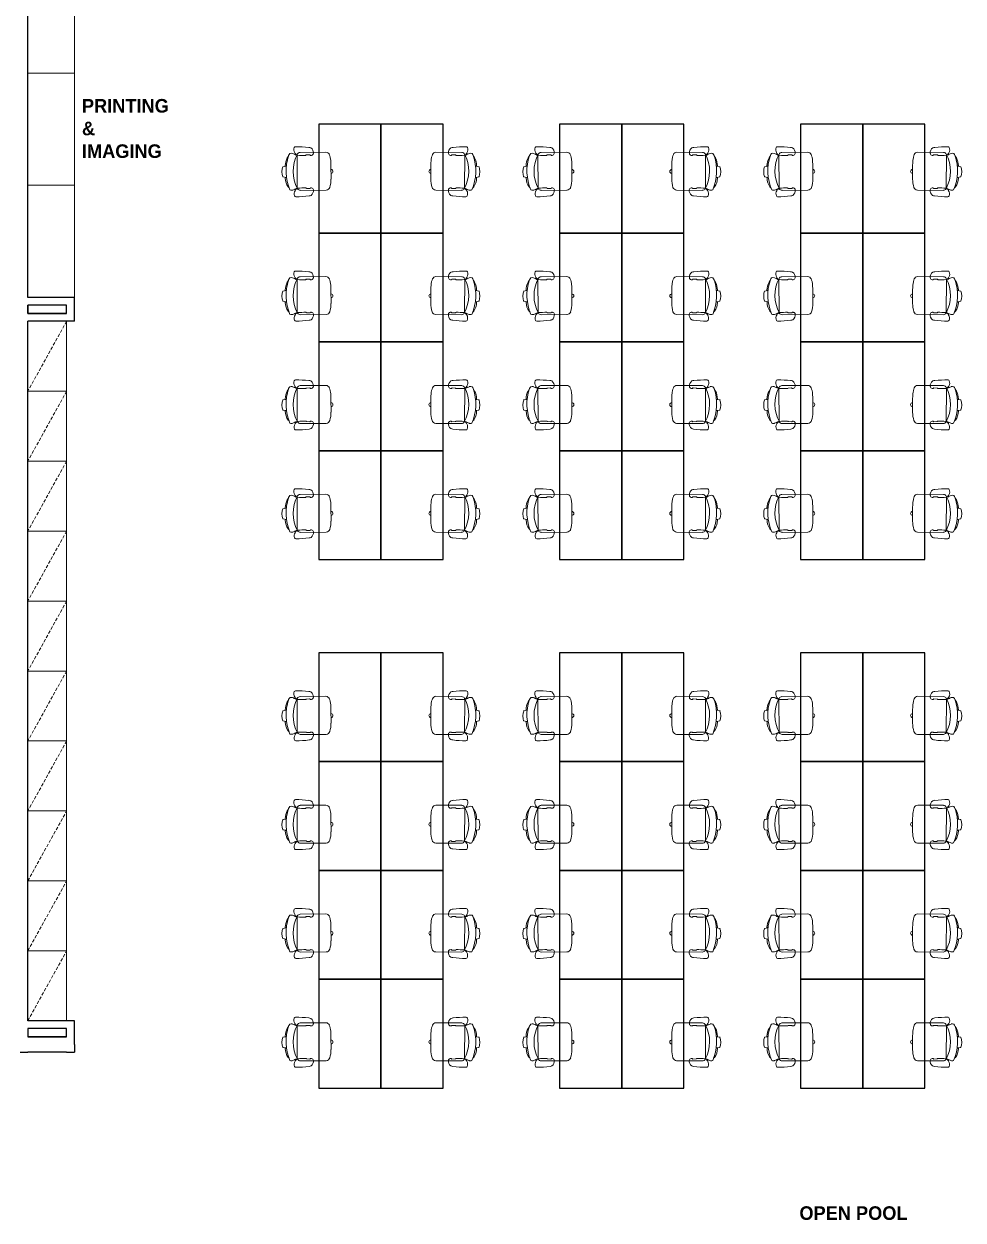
# Model space of a CAD drawing. Header units: inches. Extents: x 482566 to 494966, y -26460 to -22226.
# Drawn here: x 486890 to 487434, y -25089 to -24397 of the extents above; entities that cross this region are included whole.
import ezdxf

# ---------------------------------------------------------------- set-up
doc = ezdxf.new("R2010")
doc.units = ezdxf.units.IN
doc.header["$LTSCALE"] = 15
doc.header["$MEASUREMENT"] = 0
doc.linetypes.add('HIDDEN2', pattern=[0.1875, 0.125, -0.0625])
for name, color, linetype in [('_new', 212, 'Continuous'), ('I-FURN', 4, 'Continuous'), ('I-WALL-IN', 3, 'Continuous')]:
    doc.layers.add(name, color=color, linetype=linetype)
doc.layers.add('A-furniture', color=50, linetype='Continuous', lineweight=9)
doc.layers.add('I-ANNO-TEXT', color=7, linetype='Continuous', lineweight=18)
doc.styles.add('MICRO', font='')
doc.styles.get('MICRO').set_extended_font_data('MicrogrammaSSi', bold=True)

# ---------------------------------------------------------------- blocks, each defined once
blk = doc.blocks.new('A$C6A0E07C9')
at = {"layer": 'A-furniture'}
for p, q in [((-0.269, 0.177), (-0.266, 0.205)), ((-0.214, 0.272), (0.118, 0.288)), ((-0.012, 0.242), (-0.025, 0.242)), ((-0.011, 0.243), (-0.012, 0.242)), ((-0.008, 0.248), (-0.011, 0.243)), ((-0.011, 0.243), (-0.011, 0.243)), ((0.038, 0.251), (-0.003, 0.25)), ((0.042, 0.251), (0.045, 0.247)), ((0.045, 0.247), (0.046, 0.246)), ((0.046, 0.246), (0.048, 0.245)), ((0.048, 0.245), (0.048, 0.245)), ((0.159, 0.25), (0.179, -0.167)), ((-0.291, 0.02), (-0.289, 0.029)), ((-0.288, 0.01), (-0.291, 0.02)), ((-0.289, 0.029), (-0.284, 0.038)), ((-0.282, 0.002), (-0.288, 0.01)), ((-0.284, 0.038), (-0.276, 0.044)), ((-0.274, -0.003), (-0.282, 0.002)), ((-0.276, 0.044), (-0.267, 0.046)), ((0.315, 0.121), (0.306, 0.12)), ((0.313, 0.121), (0.347, 0.116)), ((0.315, 0.152), (0.319, 0.129)), ((0.351, 0.113), (0.36, 0.088)), ((0.364, 0.015), (0.358, -0.011)), ((0.36, 0.088), (0.366, 0.051)), ((0.366, 0.051), (0.364, 0.015)), ((-0.264, -0.004), (-0.274, -0.003)), ((0.296, -0.147), (0.284, -0.159)), ((0.311, -0.022), (0.322, -0.023)), ((0.32, -0.023), (0.355, -0.015)), ((0.355, -0.015), (0.356, -0.013)), ((0.356, -0.013), (0.358, -0.011)), ((-0.189, -0.217), (0.143, -0.2)), ((0.009, -0.176), (-0.004, -0.177)), ((0.009, -0.176), (0.009, -0.176)), ((0.01, -0.176), (0.009, -0.176)), ((0.013, -0.182), (0.01, -0.176)), ((0.059, -0.18), (0.018, -0.183)), ((0.063, -0.179), (0.066, -0.175)), ((0.066, -0.175), (0.067, -0.174)), ((0.067, -0.174), (0.069, -0.173)), ((0.069, -0.173), (0.069, -0.173))]:
    blk.add_line(p, q, dxfattribs=at)
for centre, radius, start, end in [((0.027, 0.278), 0.0792, 129.4999, 189.1152), ((0.007, 0.283), 0.0635, 94.0792, 117.5938), ((0.224, -0.892), 1.257, 92.3594, 100.1757), ((0.172, 0.345), 0.0192, 28.1256, 89.2436), ((0.121, 0.323), 0.0749, 330.3794, 24.513), ((0.182, 0.142), 0.452, 175.5289, 182.0991), ((0.594, -0.035), 0.893, 162.1203, 164.4323), ((-0.21, 0.223), 0.0487, 94.526, 161.0109), ((-0.022, 0.271), 0.0292, 192.0047, 264.4409), ((-0.004, 0.244), 0.00623, 84.8455, 131.3174), ((0.037, 0.241), 0.0101, 64.5281, 88.6391), ((0.001, 1.553), 1.309, 272.0899, 276.676), ((0.117, 0.241), 0.0463, 34.0902, 88.4441), ((0.149, 0.274), 0.0211, 279.8693, 313.3434), ((-0.249, 0.025), 0.471, 334.5973, 30.9732), ((0.17, 0.245), 0.0129, 130.1366, 158.0173), ((0.187, 0.181), 0.0779, 100.0525, 108.2672), ((0.108, 0.326), 0.0879, 309.6726, 333.0223), ((-1.125, 2.793), 2.849, 297.1157, 298.0695), ((-0.92, -0.013), 1.143, 14.0931, 15.0056), ((0.234, 0.223), 0.0597, 72.5282, 107.7011), ((0.195, 0.222), 0.0806, 25.5198, 45.5387), ((-0.301, 0.026), 0.614, 339.6108, 22.0467), ((0.128, 0.125), 0.189, 8.0925, 40.8276), ((72.219, 3.627), 72.574, 182.76527, 182.92488), ((0.31, 0.129), 0.0088, 301.088, 3.1667), ((0.347, 0.111), 0.00513, 22.8184, 91.0076), ((0.081, -0.062), 0.341, 182.481, 200.7553), ((0.116, -0.038), 0.211, 328.6962, 1.8079), ((0.318, -0.031), 0.00903, 2.1237, 63.3709), ((-0.186, -0.16), 0.0572, 202.8821, 266.1169), ((0.052, -0.207), 0.0792, 176.5782, 236.1936), ((0.002, -0.206), 0.0292, 101.2525, 173.6887), ((0.031, -0.214), 0.0635, 248.0997, 271.6142), ((0.017, -0.177), 0.00623, 234.376, 280.848), ((0.131, 0.976), 1.257, 265.5178, 273.334), ((0.058, -0.17), 0.0101, 277.0543, 301.1654), ((0.152, -1.479), 1.309, 89.0174, 93.6036), ((0.138, -0.155), 0.0449, 276.7939, 330.1521), ((0.172, -0.191), 0.0211, 52.3501, 85.8241), ((0.197, -0.155), 0.0211, 212.6602, 229.0352), ((0.163, -0.292), 0.122, 63.0548, 80.6357), ((0.136, -0.248), 0.0879, 32.6712, 56.0209), ((0.202, -0.26), 0.0192, 276.4498, 337.5679), ((-0.92, -0.013), 1.143, 350.6964, 351.6126), ((0.149, -0.244), 0.0749, 341.1805, 35.314), ((0.324, 0.055), 0.26, 246.1539, 250.8174), ((0.249, -0.153), 0.0392, 254.2998, 275.9911), ((0.254, -0.14), 0.0518, 269.3553, 293.3788)]:
    blk.add_arc(centre, radius, start, end, dxfattribs=at)

msp = doc.modelspace()

# ---------------------------------------------------------------- linework, layer by layer
at = {"layer": '_new', "elevation": 6.93}
msp.add_lwpolyline([(486892.17, -24973.76), (486892.17, -24568.76)], dxfattribs=at)
at = {"layer": 'A-furniture', "linetype": 'HIDDEN2'}
for p, q in [((486914.67, -24568.76, 6.93), (486892.17, -24609.26, 6.93)), ((486914.67, -24609.26, 6.93), (486892.17, -24649.76, 6.93)), ((486914.67, -24649.76, 6.93), (486892.17, -24690.26, 6.93)), ((486914.67, -24690.26, 6.93), (486892.17, -24730.76, 6.93)), ((486914.67, -24730.76, 6.93), (486892.17, -24771.26, 6.93)), ((486914.67, -24771.26, 6.93), (486892.17, -24811.76, 6.93)), ((486914.67, -24811.76, 6.93), (486892.17, -24852.26, 6.93)), ((486892.17, -24892.76, 6.93), (486914.67, -24852.26, 6.93)), ((486892.17, -24933.26, 6.93), (486914.67, -24892.76, 6.93)), ((486892.17, -24973.76, 6.93), (486914.67, -24933.26, 6.93))]:
    msp.add_line(p, q, dxfattribs=at)
at = {"layer": 'A-furniture', "elevation": 6.93}
for points in [[(486919.17, -24554.99), (486919.17, -24360.22)], [(486919.17, -24425.14), (486892.17, -24425.14)], [(486919.17, -24490.07), (486892.17, -24490.07)]]:
    msp.add_lwpolyline(points, dxfattribs=at)
for points in [[(486892.17, -24609.26), (486914.67, -24609.26), (486914.67, -24568.76), (486892.17, -24568.76)], [(486892.17, -24649.76), (486914.67, -24649.76), (486914.67, -24609.26), (486892.17, -24609.26)], [(486892.17, -24690.26), (486914.67, -24690.26), (486914.67, -24649.76), (486892.17, -24649.76)], [(486892.17, -24730.76), (486914.67, -24730.76), (486914.67, -24690.26), (486892.17, -24690.26)], [(486892.17, -24771.26), (486914.67, -24771.26), (486914.67, -24730.76), (486892.17, -24730.76)], [(486892.17, -24811.76), (486914.67, -24811.76), (486914.67, -24771.26), (486892.17, -24771.26)], [(486892.17, -24852.26), (486914.67, -24852.26), (486914.67, -24811.76), (486892.17, -24811.76)], [(486914.67, -24852.26), (486892.17, -24852.26), (486892.17, -24892.76), (486914.67, -24892.76)], [(486914.67, -24892.76), (486892.17, -24892.76), (486892.17, -24933.26), (486914.67, -24933.26)], [(486914.67, -24933.26), (486892.17, -24933.26), (486892.17, -24973.76), (486914.67, -24973.76)]]:
    msp.add_lwpolyline(points, close=True, dxfattribs=at)
at = {"layer": 'I-FURN', "elevation": 6.93}
for points in [[(487060.65, -24454.72), (487060.65, -24517.72), (487096.65, -24517.72), (487096.65, -24454.72)], [(487096.65, -24454.72), (487096.65, -24517.72), (487132.65, -24517.72), (487132.65, -24454.72)], [(487200.15, -24454.72), (487200.15, -24517.72), (487236.15, -24517.72), (487236.15, -24454.72)], [(487236.15, -24454.72), (487236.15, -24517.72), (487272.15, -24517.72), (487272.15, -24454.72)], [(487339.65, -24454.72), (487339.65, -24517.72), (487375.65, -24517.72), (487375.65, -24454.72)], [(487375.65, -24454.72), (487375.65, -24517.72), (487411.65, -24517.72), (487411.65, -24454.72)], [(487060.65, -24517.72), (487060.65, -24580.72), (487096.65, -24580.72), (487096.65, -24517.72)], [(487096.65, -24517.72), (487096.65, -24580.72), (487132.65, -24580.72), (487132.65, -24517.72)], [(487200.15, -24517.72), (487200.15, -24580.72), (487236.15, -24580.72), (487236.15, -24517.72)], [(487236.15, -24517.72), (487236.15, -24580.72), (487272.15, -24580.72), (487272.15, -24517.72)], [(487339.65, -24517.72), (487339.65, -24580.72), (487375.65, -24580.72), (487375.65, -24517.72)], [(487375.65, -24517.72), (487375.65, -24580.72), (487411.65, -24580.72), (487411.65, -24517.72)], [(487060.65, -24580.72), (487060.65, -24643.72), (487096.65, -24643.72), (487096.65, -24580.72)], [(487096.65, -24580.72), (487096.65, -24643.72), (487132.65, -24643.72), (487132.65, -24580.72)], [(487200.15, -24580.72), (487200.15, -24643.72), (487236.15, -24643.72), (487236.15, -24580.72)], [(487236.15, -24580.72), (487236.15, -24643.72), (487272.15, -24643.72), (487272.15, -24580.72)], [(487339.65, -24580.72), (487339.65, -24643.72), (487375.65, -24643.72), (487375.65, -24580.72)], [(487375.65, -24580.72), (487375.65, -24643.72), (487411.65, -24643.72), (487411.65, -24580.72)], [(487060.65, -24643.72), (487060.65, -24706.72), (487096.65, -24706.72), (487096.65, -24643.72)], [(487096.65, -24643.72), (487096.65, -24706.72), (487132.65, -24706.72), (487132.65, -24643.72)], [(487200.15, -24643.72), (487200.15, -24706.72), (487236.15, -24706.72), (487236.15, -24643.72)], [(487236.15, -24643.72), (487236.15, -24706.72), (487272.15, -24706.72), (487272.15, -24643.72)], [(487339.65, -24643.72), (487339.65, -24706.72), (487375.65, -24706.72), (487375.65, -24643.72)], [(487375.65, -24643.72), (487375.65, -24706.72), (487411.65, -24706.72), (487411.65, -24643.72)], [(487060.65, -24760.72), (487060.65, -24823.72), (487096.65, -24823.72), (487096.65, -24760.72)], [(487096.65, -24760.72), (487096.65, -24823.72), (487132.65, -24823.72), (487132.65, -24760.72)], [(487200.15, -24760.72), (487200.15, -24823.72), (487236.15, -24823.72), (487236.15, -24760.72)], [(487236.15, -24760.72), (487236.15, -24823.72), (487272.15, -24823.72), (487272.15, -24760.72)], [(487339.65, -24760.72), (487339.65, -24823.72), (487375.65, -24823.72), (487375.65, -24760.72)], [(487375.65, -24760.72), (487375.65, -24823.72), (487411.65, -24823.72), (487411.65, -24760.72)], [(487060.65, -24823.72), (487060.65, -24886.72), (487096.65, -24886.72), (487096.65, -24823.72)], [(487096.65, -24823.72), (487096.65, -24886.72), (487132.65, -24886.72), (487132.65, -24823.72)], [(487200.15, -24823.72), (487200.15, -24886.72), (487236.15, -24886.72), (487236.15, -24823.72)], [(487236.15, -24823.72), (487236.15, -24886.72), (487272.15, -24886.72), (487272.15, -24823.72)], [(487339.65, -24823.72), (487339.65, -24886.72), (487375.65, -24886.72), (487375.65, -24823.72)], [(487375.65, -24823.72), (487375.65, -24886.72), (487411.65, -24886.72), (487411.65, -24823.72)], [(487060.65, -24886.72), (487060.65, -24949.72), (487096.65, -24949.72), (487096.65, -24886.72)], [(487096.65, -24886.72), (487096.65, -24949.72), (487132.65, -24949.72), (487132.65, -24886.72)], [(487200.15, -24886.72), (487200.15, -24949.72), (487236.15, -24949.72), (487236.15, -24886.72)], [(487236.15, -24886.72), (487236.15, -24949.72), (487272.15, -24949.72), (487272.15, -24886.72)], [(487339.65, -24886.72), (487339.65, -24949.72), (487375.65, -24949.72), (487375.65, -24886.72)], [(487375.65, -24886.72), (487375.65, -24949.72), (487411.65, -24949.72), (487411.65, -24886.72)], [(487060.65, -24949.72), (487060.65, -25012.72), (487096.65, -25012.72), (487096.65, -24949.72)], [(487096.65, -24949.72), (487096.65, -25012.72), (487132.65, -25012.72), (487132.65, -24949.72)], [(487200.15, -24949.72), (487200.15, -25012.72), (487236.15, -25012.72), (487236.15, -24949.72)], [(487236.15, -24949.72), (487236.15, -25012.72), (487272.15, -25012.72), (487272.15, -24949.72)], [(487339.65, -24949.72), (487339.65, -25012.72), (487375.65, -25012.72), (487375.65, -24949.72)], [(487375.65, -24949.72), (487375.65, -25012.72), (487411.65, -25012.72), (487411.65, -24949.72)]]:
    msp.add_lwpolyline(points, close=True, dxfattribs=at)
at = {"layer": 'I-WALL-IN'}
for p, q in [((486919.17, -24554.99, 6.93), (486892.17, -24554.99, 6.93)), ((486919.17, -24568.76, 6.93), (486919.17, -24554.99, 6.93)), ((486914.67, -24559.49, 6.93), (486892.17, -24559.49, 6.93)), ((486914.67, -24564.26, 6.93), (486914.67, -24559.49, 6.93)), ((486914.67, -24564.26, 6.93), (486892.17, -24564.26, 6.93)), ((486919.17, -24568.76, 6.93), (486892.17, -24568.76, 6.93)), ((486919.17, -24973.76, 6.93), (486892.17, -24973.76, 6.93)), ((486914.67, -24978.26, 6.93), (486892.17, -24978.26, 6.93)), ((486914.67, -24983.02, 6.93), (486914.67, -24978.26, 6.93)), ((486919.17, -24987.52, 6.93), (486919.17, -24973.76, 6.93)), ((486914.67, -24983.02, 6.93), (486892.17, -24983.02, 6.93)), ((486887.67, -24992.02, 6.93), (486892.17, -24992.02, 6.93)), ((486914.67, -24992.02, 6.93), (486892.17, -24992.02, 6.93)), ((486914.67, -24992.02, 6.93), (486919.17, -24992.02, 6.93)), ((486919.17, -24987.52, 6.93), (486919.17, -24992.02, 6.93))]:
    msp.add_line(p, q, dxfattribs=at)
at = {"layer": 'I-WALL-IN', "elevation": 6.93}
for points in [[(486892.17, -24554.99), (486892.17, -24364.72)], [(486892.17, -24564.26), (486892.17, -24559.49)], [(486892.17, -24559.49), (486892.17, -24564.26)], [(486892.17, -24564.26), (486914.67, -24564.26)], [(486892.17, -24978.26), (486892.17, -24983.02)], [(486892.17, -24983.02), (486914.67, -24983.02)]]:
    msp.add_lwpolyline(points, dxfattribs=at)

# ---------------------------------------------------------------- block references
at = {"layer": 'A-furniture'}
for p, xscale, yscale, zscale, rotation in [((487055.87, -24483.65, 48.93), -44.99999999897785, 45, 45, 3.143472837721584), ((487137.43, -24483.65, 48.93), 44.99999999897928, 44.99999999897928, 44.99999999897928, 356.8565271622451), ((487195.37, -24483.65, 48.93), -44.99999999897785, 45, 45, 3.143472837721584), ((487276.93, -24483.65, 48.93), 44.99999999897928, 44.99999999897928, 44.99999999897928, 356.8565271622451), ((487334.87, -24483.65, 48.93), -44.99999999897785, 45, 45, 3.143472837721584), ((487416.43, -24483.65, 48.93), 44.99999999897928, 44.99999999897928, 44.99999999897928, 356.8565271622451), ((487055.87, -24555.65, 49.74), -44.99999999897785, 45, 45, 3.143472837721584), ((487137.43, -24555.65, 49.74), 44.99999999897928, 44.99999999897928, 44.99999999897928, 356.8565271622451), ((487195.37, -24555.65, 49.74), -44.99999999897785, 45, 45, 3.143472837721584), ((487276.93, -24555.65, 49.74), 44.99999999897928, 44.99999999897928, 44.99999999897928, 356.8565271622451), ((487334.87, -24555.65, 49.74), -44.99999999897785, 45, 45, 3.143472837721584), ((487416.43, -24555.65, 49.74), 44.99999999897928, 44.99999999897928, 44.99999999897928, 356.8565271622451), ((487055.87, -24618.65, 49.74), -44.99999999897785, 45, 45, 3.143472837721584), ((487137.43, -24618.65, 49.74), 44.99999999897928, 44.99999999897928, 44.99999999897928, 356.8565271622451), ((487195.37, -24618.65, 49.74), -44.99999999897785, 45, 45, 3.143472837721584), ((487276.93, -24618.65, 49.74), 44.99999999897928, 44.99999999897928, 44.99999999897928, 356.8565271622451), ((487334.87, -24618.65, 49.74), -44.99999999897785, 45, 45, 3.143472837721584), ((487416.43, -24618.65, 49.74), 44.99999999897928, 44.99999999897928, 44.99999999897928, 356.8565271622451), ((487055.87, -24681.65, 49.74), -44.99999999897785, 45, 45, 3.143472837721584), ((487137.43, -24681.65, 49.74), 44.99999999897928, 44.99999999897928, 44.99999999897928, 356.8565271622451), ((487195.37, -24681.65, 49.74), -44.99999999897785, 45, 45, 3.143472837721584), ((487276.93, -24681.65, 49.74), 44.99999999897928, 44.99999999897928, 44.99999999897928, 356.8565271622451), ((487334.87, -24681.65, 49.74), -44.99999999897785, 45, 45, 3.143472837721584), ((487416.43, -24681.65, 49.74), 44.99999999897928, 44.99999999897928, 44.99999999897928, 356.8565271622451), ((487055.87, -24798.65, 49.74), -44.99999999897785, 45, 45, 3.143472837721584), ((487137.43, -24798.65, 49.74), 44.99999999897928, 44.99999999897928, 44.99999999897928, 356.8565271622451), ((487195.37, -24798.65, 49.74), -44.99999999897785, 45, 45, 3.143472837721584), ((487276.93, -24798.65, 49.74), 44.99999999897928, 44.99999999897928, 44.99999999897928, 356.8565271622451), ((487334.87, -24798.65, 49.74), -44.99999999897785, 45, 45, 3.143472837721584), ((487416.43, -24798.65, 49.74), 44.99999999897928, 44.99999999897928, 44.99999999897928, 356.8565271622451), ((487055.87, -24861.65, 49.74), -44.99999999897785, 45, 45, 3.143472837721584), ((487137.43, -24861.65, 49.74), 44.99999999897928, 44.99999999897928, 44.99999999897928, 356.8565271622451), ((487195.37, -24861.65, 49.74), -44.99999999897785, 45, 45, 3.143472837721584), ((487276.93, -24861.65, 49.74), 44.99999999897928, 44.99999999897928, 44.99999999897928, 356.8565271622451), ((487334.87, -24861.65, 49.74), -44.99999999897785, 45, 45, 3.143472837721584), ((487416.43, -24861.65, 49.74), 44.99999999897928, 44.99999999897928, 44.99999999897928, 356.8565271622451), ((487055.87, -24924.65, 49.74), -44.99999999897785, 45, 45, 3.143472837721584), ((487137.43, -24924.65, 49.74), 44.99999999897928, 44.99999999897928, 44.99999999897928, 356.8565271622451), ((487195.37, -24924.65, 49.74), -44.99999999897785, 45, 45, 3.143472837721584), ((487276.93, -24924.65, 49.74), 44.99999999897928, 44.99999999897928, 44.99999999897928, 356.8565271622451), ((487334.87, -24924.65, 49.74), -44.99999999897785, 45, 45, 3.143472837721584), ((487416.43, -24924.65, 49.74), 44.99999999897928, 44.99999999897928, 44.99999999897928, 356.8565271622451), ((487055.87, -24987.65, 49.74), -44.99999999897785, 45, 45, 3.143472837721584), ((487137.43, -24987.65, 49.74), 44.99999999897928, 44.99999999897928, 44.99999999897928, 356.8565271622451), ((487195.37, -24987.65, 49.74), -44.99999999897785, 45, 45, 3.143472837721584), ((487276.93, -24987.65, 49.74), 44.99999999897928, 44.99999999897928, 44.99999999897928, 356.8565271622451), ((487334.87, -24987.65, 49.74), -44.99999999897785, 45, 45, 3.143472837721584), ((487416.43, -24987.65, 49.74), 44.99999999897928, 44.99999999897928, 44.99999999897928, 356.8565271622451)]:
    msp.add_blockref('A$C6A0E07C9', p, dxfattribs=dict(at, xscale=xscale, yscale=yscale, zscale=zscale, rotation=rotation))

# ---------------------------------------------------------------- texts
at = {"layer": 'I-ANNO-TEXT', "char_height": 7.875, "attachment_point": 1, "style": 'MICRO'}
for s, width, insert in [('\\pxql;{\\fBahnschrift Light|b1|i0|c0|p34;PRINTING\\P&\\PIMAGING  }', 7.4099, (486923.52, -24440.09, 6.93)), ('{\\fBahnschrift Light|b1|i0|c0|p34;OPEN POOL}', 2474.1483, (487338.99, -25081.16, 6.93))]:
    msp.add_mtext_dynamic_manual_height_columns(s, width=width, gutter_width=1.5, heights=[0], dxfattribs=dict(at, insert=insert))

doc.saveas('drawing.dxf')
